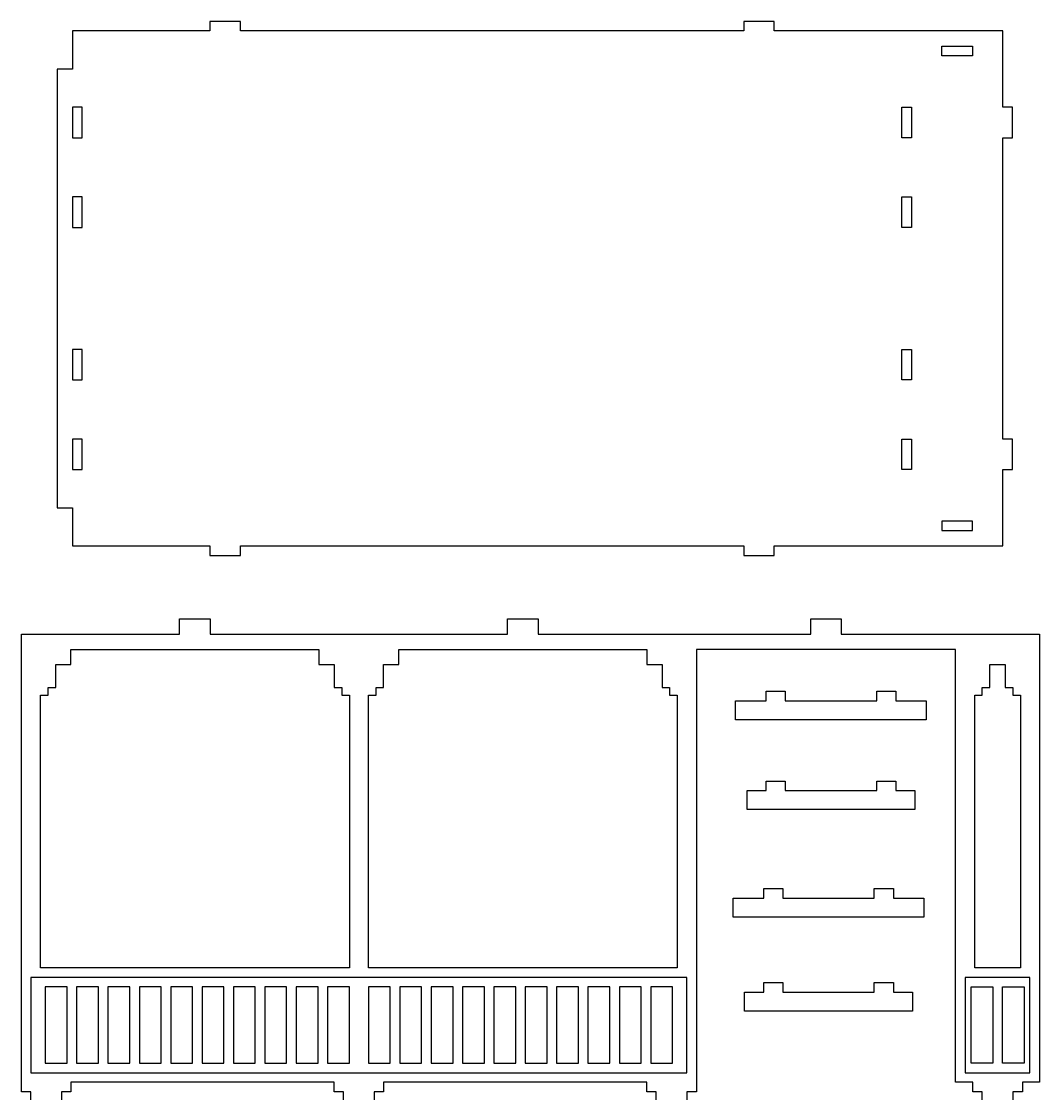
# Model space of a CAD drawing. Extents: x 450 to 4912, y 968 to 4415.
# Drawn here: x 2342 to 3623, y 3065 to 4415 of the extents above; entities that cross this region are included whole.
import ezdxf

# ---------------------------------------------------------------- set-up
doc = ezdxf.new("R2010")
doc.units = 0
doc.header["$MEASUREMENT"] = 0
doc.layers.add('LAYER1', color=18, linetype='CONTINUOUS')

msp = doc.modelspace()

# ---------------------------------------------------------------- linework, layer by layer
at = {"layer": 'LAYER1'}
for points in [[(2386.7, 3802.5), (2405.9, 3802.5), (2405.9, 3754.5), (2578.7, 3754.5), (2578.7, 3742.5), (2617.1, 3742.5), (2617.1, 3754.5), (3250.7, 3754.5), (3250.7, 3742.5), (3289.1, 3742.5), (3289.1, 3754.5), (3577.1, 3754.5), (3577.1, 3850.5), (3589.1, 3850.5), (3589.1, 3888.9), (3577.1, 3888.9), (3577.1, 4268.1), (3589.1, 4268.1), (3589.1, 4306.5), (3577.1, 4306.5), (3577.1, 4402.5), (3289.1, 4402.5), (3289.1, 4414.5), (3250.7, 4414.5), (3250.7, 4402.5), (2617.1, 4402.5), (2617.1, 4414.5), (2578.7, 4414.5), (2578.7, 4402.5), (2405.9, 4402.5), (2405.9, 4354.5), (2386.7, 4354.5)], [(3500.3, 4383.3), (3538.7, 4383.3), (3538.7, 4371.3), (3500.3, 4371.3)], [(2405.9, 4268.1), (2417.9, 4268.1), (2417.9, 4306.5), (2405.9, 4306.5)], [(3461.9, 4268.1), (3449.9, 4268.1), (3449.9, 4306.5), (3461.9, 4306.5)], [(2405.9, 4155.3), (2417.9, 4155.3), (2417.9, 4193.7), (2405.9, 4193.7)], [(3461.9, 4155.3), (3449.9, 4155.3), (3449.9, 4193.7), (3461.9, 4193.7)], [(2405.9, 3963.3), (2417.9, 3963.3), (2417.9, 4001.7), (2405.9, 4001.7)], [(3461.9, 3963.3), (3449.9, 3963.3), (3449.9, 4001.7), (3461.9, 4001.7)], [(2405.9, 3850.5), (2417.9, 3850.5), (2417.9, 3888.9), (2405.9, 3888.9)], [(3461.9, 3850.5), (3449.9, 3850.5), (3449.9, 3888.9), (3461.9, 3888.9)], [(3500.3, 3773.7), (3538.7, 3773.7), (3538.7, 3785.7), (3500.3, 3785.7)], [(2365.5, 3223.3), (2365.5, 3566.5), (2375.1, 3566.5), (2375.1, 3576.1), (2384.7, 3576.1), (2384.7, 3604.9), (2403.9, 3604.9), (2403.9, 3624.1), (2715.9, 3624.1), (2715.9, 3604.9), (2735.1, 3604.9), (2735.1, 3576.1), (2744.7, 3576.1), (2744.7, 3566.5), (2754.3, 3566.5), (2754.3, 3223.3)], [(2778.3, 3223.3), (2778.3, 3566.5), (2787.9, 3566.5), (2787.9, 3576.1), (2797.5, 3576.1), (2797.5, 3604.9), (2816.7, 3604.9), (2816.7, 3624.1), (3128.7, 3624.1), (3128.7, 3604.9), (3147.9, 3604.9), (3147.9, 3576.1), (3157.5, 3576.1), (3157.5, 3566.5), (3167.1, 3566.5), (3167.1, 3223.3)], [(3579.9, 3604.9), (3579.9, 3576.1), (3589.5, 3576.1), (3589.5, 3566.5), (3599.1, 3566.5), (3599.1, 3223.3), (3541.5, 3223.3), (3541.5, 3566.5), (3551.1, 3566.5), (3551.1, 3576.1), (3560.7, 3576.1), (3560.7, 3604.9)], [(3418.1, 3559.5), (3418.1, 3571.5), (3442.1, 3571.5), (3442.1, 3559.5), (3480.5, 3559.5), (3480.5, 3535.5), (3240.5, 3535.5), (3240.5, 3559.5), (3278.9, 3559.5), (3278.9, 3571.5), (3302.9, 3571.5), (3302.9, 3559.5)], [(3418.1, 3446.4), (3418.1, 3458.4), (3442.1, 3458.4), (3442.1, 3446.4), (3466.1, 3446.4), (3466.1, 3422.4), (3254.9, 3422.4), (3254.9, 3446.4), (3278.9, 3446.4), (3278.9, 3458.4), (3302.9, 3458.4), (3302.9, 3446.4)], [(3415.1, 3311), (3415.1, 3323), (3439.1, 3323), (3439.1, 3311), (3477.5, 3311), (3477.5, 3287), (3237.5, 3287), (3237.5, 3311), (3275.9, 3311), (3275.9, 3323), (3299.9, 3323), (3299.9, 3311)], [(3179.1, 3211.3), (2353.5, 3211.3), (2353.5, 3091.3), (3179.1, 3091.3)], [(2399, 3199.3), (2371.5, 3199.3), (2371.5, 3103.3), (2399, 3103.3)], [(2411, 3199.3), (2411, 3103.3), (2438.5, 3103.3), (2438.5, 3199.3)], [(2478, 3103.3), (2478, 3199.3), (2450.5, 3199.3), (2450.5, 3103.3)], [(2490, 3199.3), (2490, 3103.3), (2517.5, 3103.3), (2517.5, 3199.3)], [(2529.5, 3199.3), (2529.5, 3103.3), (2556.9, 3103.3), (2556.9, 3199.3)], [(2568.9, 3199.3), (2568.9, 3103.3), (2596.4, 3103.3), (2596.4, 3199.3)], [(2608.4, 3199.3), (2608.4, 3103.3), (2635.9, 3103.3), (2635.9, 3199.3)], [(2647.9, 3199.3), (2647.9, 3103.3), (2675.4, 3103.3), (2675.4, 3199.3)], [(2687.4, 3199.3), (2687.4, 3103.3), (2714.9, 3103.3), (2714.9, 3199.3)], [(2726.9, 3103.3), (2754.3, 3103.3), (2754.3, 3199.3), (2726.9, 3199.3)], [(2805.8, 3199.3), (2778.3, 3199.3), (2778.3, 3103.3), (2805.8, 3103.3)], [(2817.8, 3199.3), (2817.8, 3103.3), (2845.3, 3103.3), (2845.3, 3199.3)], [(2857.3, 3199.3), (2857.3, 3103.3), (2884.8, 3103.3), (2884.8, 3199.3)], [(2896.8, 3199.3), (2896.8, 3103.3), (2924.3, 3103.3), (2924.3, 3199.3)], [(2936.3, 3199.3), (2936.3, 3103.3), (2963.7, 3103.3), (2963.7, 3199.3)], [(2975.7, 3199.3), (2975.7, 3103.3), (3003.2, 3103.3), (3003.2, 3199.3)], [(3015.2, 3199.3), (3015.2, 3103.3), (3042.7, 3103.3), (3042.7, 3199.3)], [(3054.7, 3199.3), (3054.7, 3103.3), (3082.2, 3103.3), (3082.2, 3199.3)], [(3094.2, 3199.3), (3094.2, 3103.3), (3121.7, 3103.3), (3121.7, 3199.3)], [(3133.7, 3103.3), (3161.1, 3103.3), (3161.1, 3199.3), (3133.7, 3199.3)], [(3415.1, 3192.7), (3415.1, 3204.7), (3439.1, 3204.7), (3439.1, 3192.7), (3463.1, 3192.7), (3463.1, 3168.7), (3251.9, 3168.7), (3251.9, 3192.7), (3275.9, 3192.7), (3275.9, 3204.7), (3299.9, 3204.7), (3299.9, 3192.7)], [(3611.1, 3211.3), (3529.5, 3211.3), (3529.5, 3091.3), (3611.1, 3091.3)], [(3564.3, 3103.3), (3536.9, 3103.3), (3536.9, 3199.3), (3564.3, 3199.3)], [(3603.8, 3199.3), (3603.8, 3103.3), (3576.3, 3103.3), (3576.3, 3199.3)]]:
    msp.add_lwpolyline(points, close=True, dxfattribs=at)
for points in [[(2353.5, 3036.1), (2353.5, 3067.3), (2341.5, 3067.3), (2341.5, 3643.3), (2540.7, 3643.3), (2540.7, 3662.5), (2579.1, 3662.5), (2579.1, 3643.3), (2953.5, 3643.3), (2953.5, 3662.5), (2991.9, 3662.5), (2991.9, 3643.3), (3335.1, 3643.3), (3335.1, 3662.5), (3373.5, 3662.5), (3373.5, 3643.3), (3623.1, 3643.3), (3623.1, 3079.3), (3601.5, 3079.3), (3601.5, 3067.3), (3589.5, 3067.3), (3589.5, 3055.3)], [(3551.1, 3036.1), (3551.1, 3067.3), (3539.1, 3067.3), (3539.1, 3079.3), (3517.5, 3079.3), (3517.5, 3624.1), (3191.1, 3624.1), (3191.1, 3067.3), (3179.1, 3067.3), (3179.1, 3055.3)], [(2747.1, 3036.1), (2747.1, 3067.3), (2735.1, 3067.3), (2735.1, 3079.3), (2403.9, 3079.3), (2403.9, 3067.3), (2391.9, 3067.3), (2391.9, 3055.3)], [(3140.7, 3036.1), (3140.7, 3067.3), (3128.7, 3067.3), (3128.7, 3079.3), (2797.5, 3079.3), (2797.5, 3067.3), (2785.5, 3067.3), (2785.5, 3055.3)]]:
    msp.add_lwpolyline(points, dxfattribs=at)

doc.saveas('drawing.dxf')
